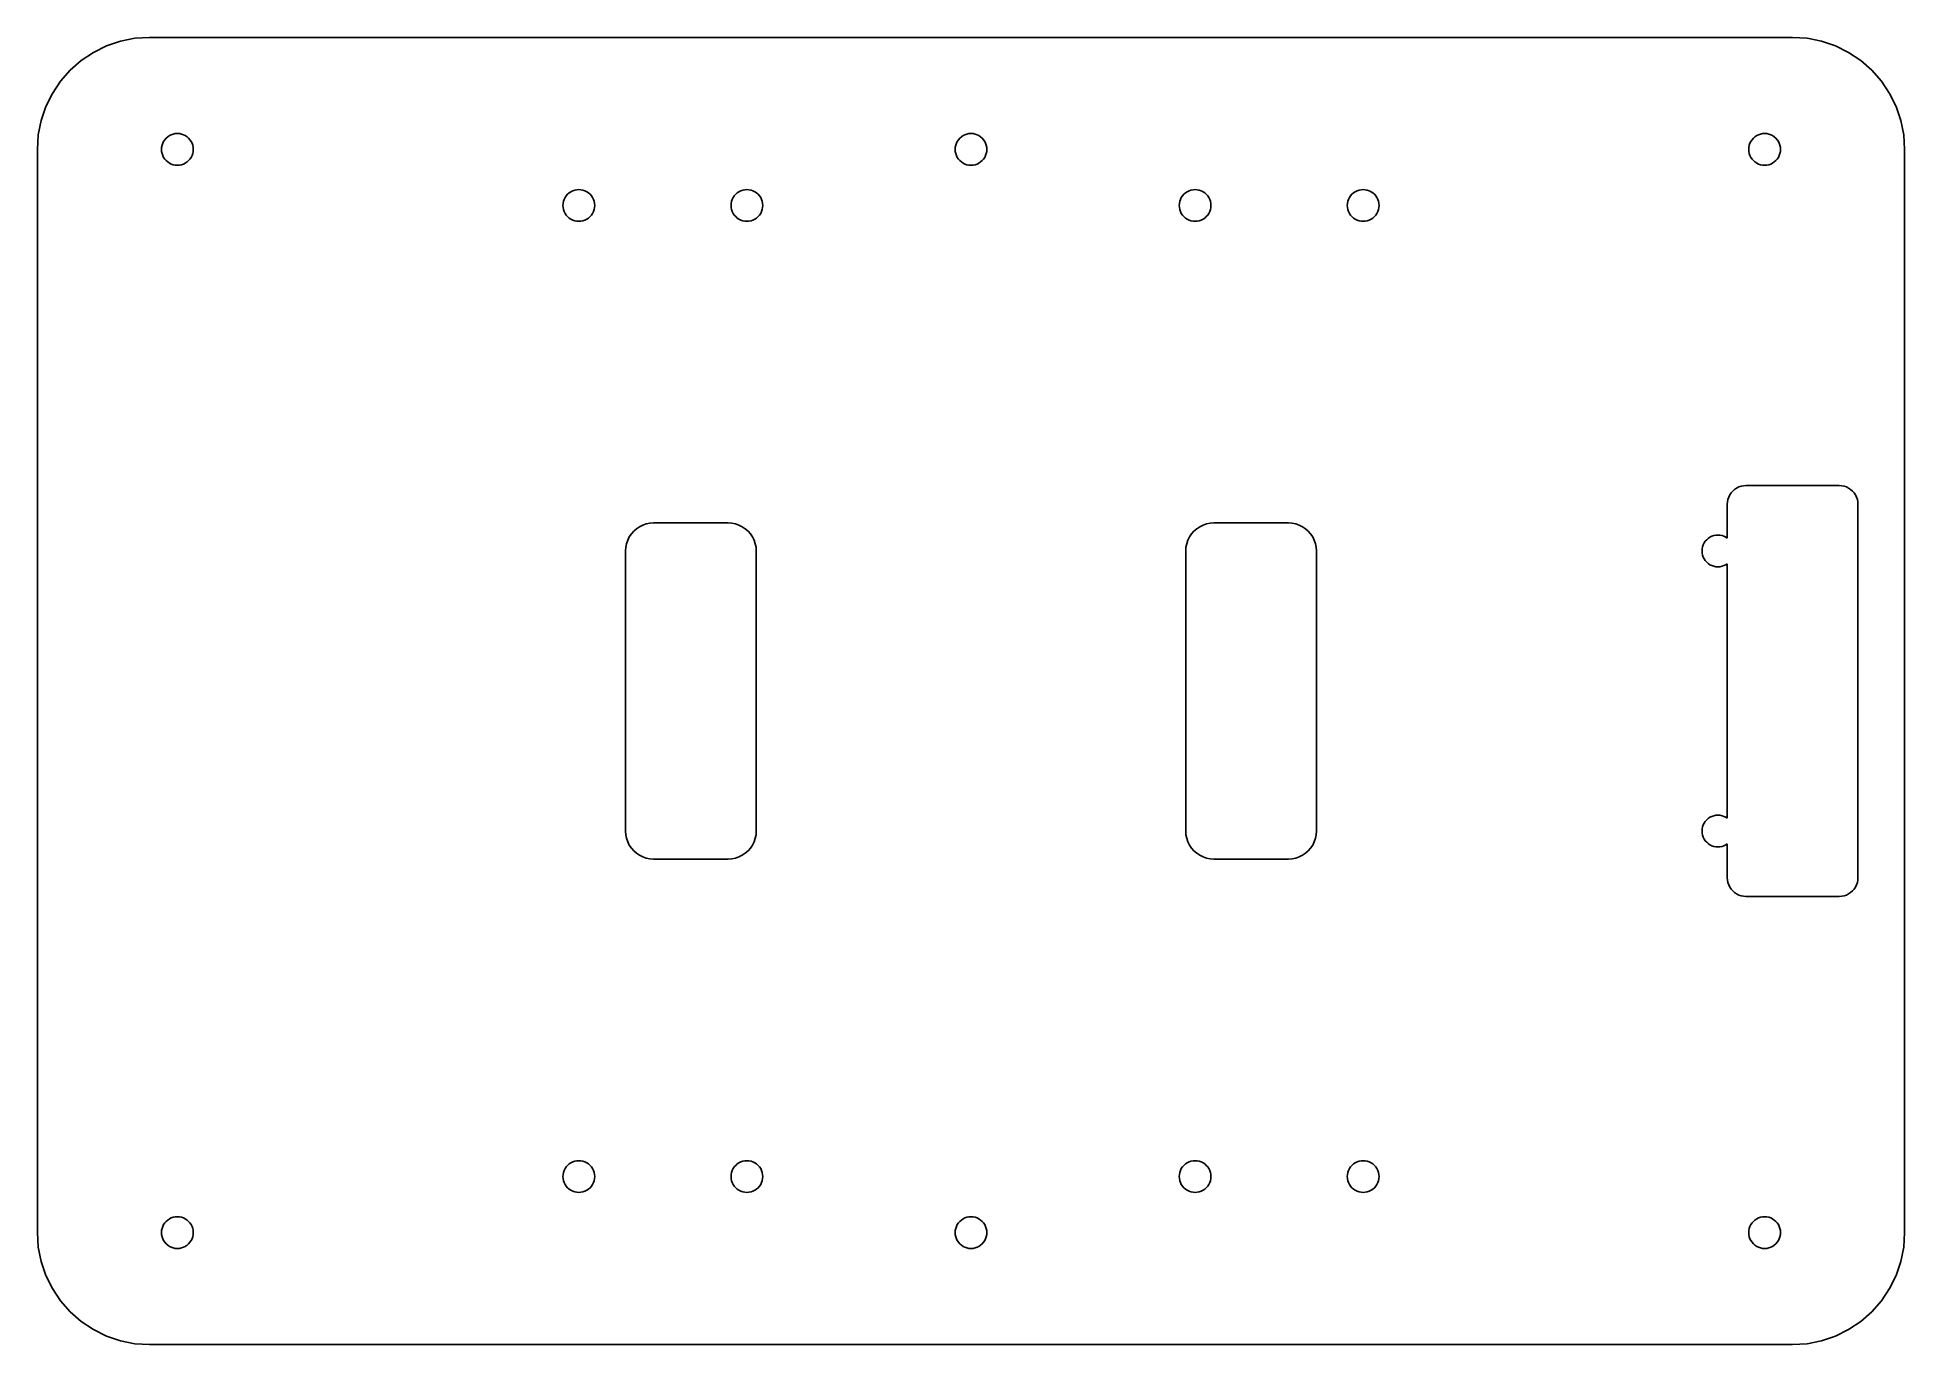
# Model space of a CAD drawing. Header units: metres. Extents: x -100 to 100, y -70 to 70.
import ezdxf

# ---------------------------------------------------------------- set-up
doc = ezdxf.new("R2010")
doc.units = ezdxf.units.M

msp = doc.modelspace()

# ---------------------------------------------------------------- linework, layer by layer
for p, q in [((-88, 70), (-89.5663, 69.8973)), ((88, 70), (-88, 70)), ((89.5663, 69.8973), (88, 70)), ((-94, 68.3923), (-95.3051, 67.5202)), ((-92.5922, 69.0865), (-94, 68.3923)), ((-91.1058, 69.5911), (-92.5922, 69.0865)), ((-89.5663, 69.8973), (-91.1058, 69.5911)), ((91.1058, 69.5911), (89.5663, 69.8973)), ((92.5922, 69.0865), (91.1058, 69.5911)), ((94, 68.3923), (92.5922, 69.0865)), ((95.3051, 67.5202), (94, 68.3923)), ((-96.4853, 66.4853), (-97.5202, 65.3051)), ((-95.3051, 67.5202), (-96.4853, 66.4853)), ((96.4853, 66.4853), (95.3051, 67.5202)), ((97.5202, 65.3051), (96.4853, 66.4853)), ((-98.3923, 64), (-99.0865, 62.5922)), ((-97.5202, 65.3051), (-98.3923, 64)), ((98.3923, 64), (97.5202, 65.3051)), ((99.0865, 62.5922), (98.3923, 64)), ((-99.0865, 62.5922), (-99.5911, 61.1058)), ((99.5911, 61.1058), (99.0865, 62.5922)), ((-99.5911, 61.1058), (-99.8973, 59.5663)), ((99.8973, 59.5663), (99.5911, 61.1058)), ((-99.8973, 59.5663), (-100, 58)), ((-100, 58), (-100, -58)), ((-86.7, 58), (-86.6855, 58.2219)), ((-86.6855, 57.7781), (-86.7, 58)), ((-86.6855, 58.2219), (-86.6421, 58.44)), ((-86.6421, 58.44), (-86.5706, 58.6506)), ((-86.5706, 58.6506), (-86.4722, 58.85)), ((-86.4722, 58.85), (-86.3487, 59.0349)), ((-86.3487, 59.0349), (-86.2021, 59.2021)), ((-86.2021, 59.2021), (-86.0349, 59.3487)), ((-86.0349, 59.3487), (-85.85, 59.4722)), ((-85.85, 59.4722), (-85.6506, 59.5706)), ((-85.6506, 59.5706), (-85.44, 59.6421)), ((-85.44, 59.6421), (-85.2219, 59.6855)), ((-85.2219, 59.6855), (-85, 59.7)), ((-85, 59.7), (-84.7781, 59.6855)), ((-84.7781, 59.6855), (-84.56, 59.6421)), ((-84.56, 59.6421), (-84.3494, 59.5706)), ((-84.3494, 59.5706), (-84.15, 59.4722)), ((-84.15, 59.4722), (-83.9651, 59.3487)), ((-83.9651, 59.3487), (-83.7979, 59.2021)), ((-83.7979, 59.2021), (-83.6513, 59.0349)), ((-83.6513, 59.0349), (-83.5278, 58.85)), ((-83.5278, 58.85), (-83.4294, 58.6506)), ((-83.4294, 58.6506), (-83.3579, 58.44)), ((-83.3579, 58.44), (-83.3145, 58.2219)), ((-83.3145, 58.2219), (-83.3, 58)), ((-83.3, 58), (-83.3145, 57.7781)), ((-1.7, 58), (-1.68546, 58.2219)), ((-1.68546, 57.7781), (-1.7, 58)), ((-1.68546, 58.2219), (-1.64206, 58.44)), ((-1.64206, 58.44), (-1.57059, 58.6506)), ((-1.57059, 58.6506), (-1.47223, 58.85)), ((-1.47223, 58.85), (-1.34869, 59.0349)), ((-1.34869, 59.0349), (-1.20207, 59.2021)), ((-1.20207, 59.2021), (-1.03488, 59.3487)), ((-1.03488, 59.3487), (-0.84999, 59.4722)), ((-0.84999, 59.4722), (-0.65056, 59.5706)), ((-0.65056, 59.5706), (-0.43999, 59.6421)), ((-0.43999, 59.6421), (-0.22189, 59.6855)), ((-0.22189, 59.6855), (0, 59.7)), ((0, 59.7), (0.22189, 59.6855)), ((0.22189, 59.6855), (0.43999, 59.6421)), ((0.43999, 59.6421), (0.65056, 59.5706)), ((0.65056, 59.5706), (0.84999, 59.4722)), ((0.84999, 59.4722), (1.03488, 59.3487)), ((1.03488, 59.3487), (1.20207, 59.2021)), ((1.20207, 59.2021), (1.34869, 59.0349)), ((1.34869, 59.0349), (1.47223, 58.85)), ((1.47223, 58.85), (1.57059, 58.6506)), ((1.57059, 58.6506), (1.64206, 58.44)), ((1.64206, 58.44), (1.68546, 58.2219)), ((1.68546, 58.2219), (1.7, 58)), ((1.7, 58), (1.68546, 57.7781)), ((83.3, 58), (83.3145, 58.2219)), ((83.3145, 57.7781), (83.3, 58)), ((83.3145, 58.2219), (83.3579, 58.44)), ((83.3579, 58.44), (83.4294, 58.6506)), ((83.4294, 58.6506), (83.5278, 58.85)), ((83.5278, 58.85), (83.6513, 59.0349)), ((83.6513, 59.0349), (83.7979, 59.2021)), ((83.7979, 59.2021), (83.9651, 59.3487)), ((83.9651, 59.3487), (84.15, 59.4722)), ((84.15, 59.4722), (84.3494, 59.5706)), ((84.3494, 59.5706), (84.56, 59.6421)), ((84.56, 59.6421), (84.7781, 59.6855)), ((84.7781, 59.6855), (85, 59.7)), ((85, 59.7), (85.2219, 59.6855)), ((85.2219, 59.6855), (85.44, 59.6421)), ((85.44, 59.6421), (85.6506, 59.5706)), ((85.6506, 59.5706), (85.85, 59.4722)), ((85.85, 59.4722), (86.0349, 59.3487)), ((86.0349, 59.3487), (86.2021, 59.2021)), ((86.2021, 59.2021), (86.3487, 59.0349)), ((86.3487, 59.0349), (86.4722, 58.85)), ((86.4722, 58.85), (86.5706, 58.6506)), ((86.5706, 58.6506), (86.6421, 58.44)), ((86.6421, 58.44), (86.6855, 58.2219)), ((86.6855, 58.2219), (86.7, 58)), ((86.7, 58), (86.6855, 57.7781)), ((100, 58), (99.8973, 59.5663)), ((100, -58), (100, 58)), ((-86.6421, 57.56), (-86.6855, 57.7781)), ((-86.5706, 57.3494), (-86.6421, 57.56)), ((-86.4722, 57.15), (-86.5706, 57.3494)), ((-86.3487, 56.9651), (-86.4722, 57.15)), ((-86.2021, 56.7979), (-86.3487, 56.9651)), ((-86.0349, 56.6513), (-86.2021, 56.7979)), ((-85.85, 56.5278), (-86.0349, 56.6513)), ((-85.6506, 56.4294), (-85.85, 56.5278)), ((-85.44, 56.3579), (-85.6506, 56.4294)), ((-85.2219, 56.3145), (-85.44, 56.3579)), ((-85, 56.3), (-85.2219, 56.3145)), ((-84.7781, 56.3145), (-85, 56.3)), ((-84.56, 56.3579), (-84.7781, 56.3145)), ((-84.3494, 56.4294), (-84.56, 56.3579)), ((-84.15, 56.5278), (-84.3494, 56.4294)), ((-83.9651, 56.6513), (-84.15, 56.5278)), ((-83.7979, 56.7979), (-83.9651, 56.6513)), ((-83.6513, 56.9651), (-83.7979, 56.7979)), ((-83.5278, 57.15), (-83.6513, 56.9651)), ((-83.4294, 57.3494), (-83.5278, 57.15)), ((-83.3579, 57.56), (-83.4294, 57.3494)), ((-83.3145, 57.7781), (-83.3579, 57.56)), ((-1.64206, 57.56), (-1.68546, 57.7781)), ((-1.57059, 57.3494), (-1.64206, 57.56)), ((-1.47223, 57.15), (-1.57059, 57.3494)), ((-1.34869, 56.9651), (-1.47223, 57.15)), ((-1.20207, 56.7979), (-1.34869, 56.9651)), ((-1.03488, 56.6513), (-1.20207, 56.7979)), ((-0.84999, 56.5278), (-1.03488, 56.6513)), ((-0.65056, 56.4294), (-0.84999, 56.5278)), ((-0.43999, 56.3579), (-0.65056, 56.4294)), ((-0.22189, 56.3145), (-0.43999, 56.3579)), ((0, 56.3), (-0.22189, 56.3145)), ((0.22189, 56.3145), (0, 56.3)), ((0.43999, 56.3579), (0.22189, 56.3145)), ((0.65056, 56.4294), (0.43999, 56.3579)), ((0.84999, 56.5278), (0.65056, 56.4294)), ((1.03488, 56.6513), (0.84999, 56.5278)), ((1.20207, 56.7979), (1.03488, 56.6513)), ((1.34869, 56.9651), (1.20207, 56.7979)), ((1.47223, 57.15), (1.34869, 56.9651)), ((1.57059, 57.3494), (1.47223, 57.15)), ((1.64206, 57.56), (1.57059, 57.3494)), ((1.68546, 57.7781), (1.64206, 57.56)), ((83.3579, 57.56), (83.3145, 57.7781)), ((83.4294, 57.3494), (83.3579, 57.56)), ((83.5278, 57.15), (83.4294, 57.3494)), ((83.6513, 56.9651), (83.5278, 57.15)), ((83.7979, 56.7979), (83.6513, 56.9651)), ((83.9651, 56.6513), (83.7979, 56.7979)), ((84.15, 56.5278), (83.9651, 56.6513)), ((84.3494, 56.4294), (84.15, 56.5278)), ((84.56, 56.3579), (84.3494, 56.4294)), ((84.7781, 56.3145), (84.56, 56.3579)), ((85, 56.3), (84.7781, 56.3145)), ((85.2219, 56.3145), (85, 56.3)), ((85.44, 56.3579), (85.2219, 56.3145)), ((85.6506, 56.4294), (85.44, 56.3579)), ((85.85, 56.5278), (85.6506, 56.4294)), ((86.0349, 56.6513), (85.85, 56.5278)), ((86.2021, 56.7979), (86.0349, 56.6513)), ((86.3487, 56.9651), (86.2021, 56.7979)), ((86.4722, 57.15), (86.3487, 56.9651)), ((86.5706, 57.3494), (86.4722, 57.15)), ((86.6421, 57.56), (86.5706, 57.3494)), ((86.6855, 57.7781), (86.6421, 57.56)), ((-43.7, 52), (-43.6855, 52.2219)), ((-43.6855, 51.7781), (-43.7, 52)), ((-43.6855, 52.2219), (-43.6421, 52.44)), ((-43.6421, 52.44), (-43.5706, 52.6506)), ((-43.5706, 52.6506), (-43.4722, 52.85)), ((-43.4722, 52.85), (-43.3487, 53.0349)), ((-43.3487, 53.0349), (-43.2021, 53.2021)), ((-43.2021, 53.2021), (-43.0349, 53.3487)), ((-43.0349, 53.3487), (-42.85, 53.4722)), ((-42.85, 53.4722), (-42.6506, 53.5706)), ((-42.6506, 53.5706), (-42.44, 53.6421)), ((-42.44, 53.6421), (-42.2219, 53.6855)), ((-42.2219, 53.6855), (-42, 53.7)), ((-42, 53.7), (-41.7781, 53.6855)), ((-41.7781, 53.6855), (-41.56, 53.6421)), ((-41.56, 53.6421), (-41.3494, 53.5706)), ((-41.3494, 53.5706), (-41.15, 53.4722)), ((-41.15, 53.4722), (-40.9651, 53.3487)), ((-40.9651, 53.3487), (-40.7979, 53.2021)), ((-40.7979, 53.2021), (-40.6513, 53.0349)), ((-40.6513, 53.0349), (-40.5278, 52.85)), ((-40.5278, 52.85), (-40.4294, 52.6506)), ((-40.4294, 52.6506), (-40.3579, 52.44)), ((-40.3579, 52.44), (-40.3145, 52.2219)), ((-40.3145, 52.2219), (-40.3, 52)), ((-40.3, 52), (-40.3145, 51.7781)), ((-25.7, 52), (-25.6855, 52.2219)), ((-25.6855, 51.7781), (-25.7, 52)), ((-25.6855, 52.2219), (-25.6421, 52.44)), ((-25.6421, 52.44), (-25.5706, 52.6506)), ((-25.5706, 52.6506), (-25.4722, 52.85)), ((-25.4722, 52.85), (-25.3487, 53.0349)), ((-25.3487, 53.0349), (-25.2021, 53.2021)), ((-25.2021, 53.2021), (-25.0349, 53.3487)), ((-25.0349, 53.3487), (-24.85, 53.4722)), ((-24.85, 53.4722), (-24.6506, 53.5706)), ((-24.6506, 53.5706), (-24.44, 53.6421)), ((-24.44, 53.6421), (-24.2219, 53.6855)), ((-24.2219, 53.6855), (-24, 53.7)), ((-24, 53.7), (-23.7781, 53.6855)), ((-23.7781, 53.6855), (-23.56, 53.6421)), ((-23.56, 53.6421), (-23.3494, 53.5706)), ((-23.3494, 53.5706), (-23.15, 53.4722)), ((-23.15, 53.4722), (-22.9651, 53.3487)), ((-22.9651, 53.3487), (-22.7979, 53.2021)), ((-22.7979, 53.2021), (-22.6513, 53.0349)), ((-22.6513, 53.0349), (-22.5278, 52.85)), ((-22.5278, 52.85), (-22.4294, 52.6506)), ((-22.4294, 52.6506), (-22.3579, 52.44)), ((-22.3579, 52.44), (-22.3145, 52.2219)), ((-22.3145, 52.2219), (-22.3, 52)), ((-22.3, 52), (-22.3145, 51.7781)), ((22.3, 52), (22.3145, 52.2219)), ((22.3145, 51.7781), (22.3, 52)), ((22.3145, 52.2219), (22.3579, 52.44)), ((22.3579, 52.44), (22.4294, 52.6506)), ((22.4294, 52.6506), (22.5278, 52.85)), ((22.5278, 52.85), (22.6513, 53.0349)), ((22.6513, 53.0349), (22.7979, 53.2021)), ((22.7979, 53.2021), (22.9651, 53.3487)), ((22.9651, 53.3487), (23.15, 53.4722)), ((23.15, 53.4722), (23.3494, 53.5706)), ((23.3494, 53.5706), (23.56, 53.6421)), ((23.56, 53.6421), (23.7781, 53.6855)), ((23.7781, 53.6855), (24, 53.7)), ((24, 53.7), (24.2219, 53.6855)), ((24.2219, 53.6855), (24.44, 53.6421)), ((24.44, 53.6421), (24.6506, 53.5706)), ((24.6506, 53.5706), (24.85, 53.4722)), ((24.85, 53.4722), (25.0349, 53.3487)), ((25.0349, 53.3487), (25.2021, 53.2021)), ((25.2021, 53.2021), (25.3487, 53.0349)), ((25.3487, 53.0349), (25.4722, 52.85)), ((25.4722, 52.85), (25.5706, 52.6506)), ((25.5706, 52.6506), (25.6421, 52.44)), ((25.6421, 52.44), (25.6855, 52.2219)), ((25.6855, 52.2219), (25.7, 52)), ((25.7, 52), (25.6855, 51.7781)), ((40.3, 52), (40.3145, 52.2219)), ((40.3145, 51.7781), (40.3, 52)), ((40.3145, 52.2219), (40.3579, 52.44)), ((40.3579, 52.44), (40.4294, 52.6506)), ((40.4294, 52.6506), (40.5278, 52.85)), ((40.5278, 52.85), (40.6513, 53.0349)), ((40.6513, 53.0349), (40.7979, 53.2021)), ((40.7979, 53.2021), (40.9651, 53.3487)), ((40.9651, 53.3487), (41.15, 53.4722)), ((41.15, 53.4722), (41.3494, 53.5706)), ((41.3494, 53.5706), (41.56, 53.6421)), ((41.56, 53.6421), (41.7781, 53.6855)), ((41.7781, 53.6855), (42, 53.7)), ((42, 53.7), (42.2219, 53.6855)), ((42.2219, 53.6855), (42.44, 53.6421)), ((42.44, 53.6421), (42.6506, 53.5706)), ((42.6506, 53.5706), (42.85, 53.4722)), ((42.85, 53.4722), (43.0349, 53.3487)), ((43.0349, 53.3487), (43.2021, 53.2021)), ((43.2021, 53.2021), (43.3487, 53.0349)), ((43.3487, 53.0349), (43.4722, 52.85)), ((43.4722, 52.85), (43.5706, 52.6506)), ((43.5706, 52.6506), (43.6421, 52.44)), ((43.6421, 52.44), (43.6855, 52.2219)), ((43.6855, 52.2219), (43.7, 52)), ((43.7, 52), (43.6855, 51.7781)), ((-43.6421, 51.56), (-43.6855, 51.7781)), ((-43.5706, 51.3494), (-43.6421, 51.56)), ((-43.4722, 51.15), (-43.5706, 51.3494)), ((-43.3487, 50.9651), (-43.4722, 51.15)), ((-43.2021, 50.7979), (-43.3487, 50.9651)), ((-43.0349, 50.6513), (-43.2021, 50.7979)), ((-42.85, 50.5278), (-43.0349, 50.6513)), ((-42.6506, 50.4294), (-42.85, 50.5278)), ((-42.44, 50.3579), (-42.6506, 50.4294)), ((-42.2219, 50.3145), (-42.44, 50.3579)), ((-42, 50.3), (-42.2219, 50.3145)), ((-41.7781, 50.3145), (-42, 50.3)), ((-41.56, 50.3579), (-41.7781, 50.3145)), ((-41.3494, 50.4294), (-41.56, 50.3579)), ((-41.15, 50.5278), (-41.3494, 50.4294)), ((-40.9651, 50.6513), (-41.15, 50.5278)), ((-40.7979, 50.7979), (-40.9651, 50.6513)), ((-40.6513, 50.9651), (-40.7979, 50.7979)), ((-40.5278, 51.15), (-40.6513, 50.9651)), ((-40.4294, 51.3494), (-40.5278, 51.15)), ((-40.3579, 51.56), (-40.4294, 51.3494)), ((-40.3145, 51.7781), (-40.3579, 51.56)), ((-25.6421, 51.56), (-25.6855, 51.7781)), ((-25.5706, 51.3494), (-25.6421, 51.56)), ((-25.4722, 51.15), (-25.5706, 51.3494)), ((-25.3487, 50.9651), (-25.4722, 51.15)), ((-25.2021, 50.7979), (-25.3487, 50.9651)), ((-25.0349, 50.6513), (-25.2021, 50.7979)), ((-24.85, 50.5278), (-25.0349, 50.6513)), ((-24.6506, 50.4294), (-24.85, 50.5278)), ((-24.44, 50.3579), (-24.6506, 50.4294)), ((-24.2219, 50.3145), (-24.44, 50.3579)), ((-24, 50.3), (-24.2219, 50.3145)), ((-23.7781, 50.3145), (-24, 50.3)), ((-23.56, 50.3579), (-23.7781, 50.3145)), ((-23.3494, 50.4294), (-23.56, 50.3579)), ((-23.15, 50.5278), (-23.3494, 50.4294)), ((-22.9651, 50.6513), (-23.15, 50.5278)), ((-22.7979, 50.7979), (-22.9651, 50.6513)), ((-22.6513, 50.9651), (-22.7979, 50.7979)), ((-22.5278, 51.15), (-22.6513, 50.9651)), ((-22.4294, 51.3494), (-22.5278, 51.15)), ((-22.3579, 51.56), (-22.4294, 51.3494)), ((-22.3145, 51.7781), (-22.3579, 51.56)), ((22.3579, 51.56), (22.3145, 51.7781)), ((22.4294, 51.3494), (22.3579, 51.56)), ((22.5278, 51.15), (22.4294, 51.3494)), ((22.6513, 50.9651), (22.5278, 51.15)), ((22.7979, 50.7979), (22.6513, 50.9651)), ((22.9651, 50.6513), (22.7979, 50.7979)), ((23.15, 50.5278), (22.9651, 50.6513)), ((23.3494, 50.4294), (23.15, 50.5278)), ((23.56, 50.3579), (23.3494, 50.4294)), ((23.7781, 50.3145), (23.56, 50.3579)), ((24, 50.3), (23.7781, 50.3145)), ((24.2219, 50.3145), (24, 50.3)), ((24.44, 50.3579), (24.2219, 50.3145)), ((24.6506, 50.4294), (24.44, 50.3579)), ((24.85, 50.5278), (24.6506, 50.4294)), ((25.0349, 50.6513), (24.85, 50.5278)), ((25.2021, 50.7979), (25.0349, 50.6513)), ((25.3487, 50.9651), (25.2021, 50.7979)), ((25.4722, 51.15), (25.3487, 50.9651)), ((25.5706, 51.3494), (25.4722, 51.15)), ((25.6421, 51.56), (25.5706, 51.3494)), ((25.6855, 51.7781), (25.6421, 51.56)), ((40.3579, 51.56), (40.3145, 51.7781)), ((40.4294, 51.3494), (40.3579, 51.56)), ((40.5278, 51.15), (40.4294, 51.3494)), ((40.6513, 50.9651), (40.5278, 51.15)), ((40.7979, 50.7979), (40.6513, 50.9651)), ((40.9651, 50.6513), (40.7979, 50.7979)), ((41.15, 50.5278), (40.9651, 50.6513)), ((41.3494, 50.4294), (41.15, 50.5278)), ((41.56, 50.3579), (41.3494, 50.4294)), ((41.7781, 50.3145), (41.56, 50.3579)), ((42, 50.3), (41.7781, 50.3145)), ((42.2219, 50.3145), (42, 50.3)), ((42.44, 50.3579), (42.2219, 50.3145)), ((42.6506, 50.4294), (42.44, 50.3579)), ((42.85, 50.5278), (42.6506, 50.4294)), ((43.0349, 50.6513), (42.85, 50.5278)), ((43.2021, 50.7979), (43.0349, 50.6513)), ((43.3487, 50.9651), (43.2021, 50.7979)), ((43.4722, 51.15), (43.3487, 50.9651)), ((43.5706, 51.3494), (43.4722, 51.15)), ((43.6421, 51.56), (43.5706, 51.3494)), ((43.6855, 51.7781), (43.6421, 51.56)), ((82.739, 21.9829), (83, 22)), ((83, 22), (93, 22)), ((93, 22), (93.261, 21.9829)), ((81, 20), (81.0171, 20.261)), ((81, 16.372), (81, 20)), ((81.0171, 20.261), (81.0681, 20.5176)), ((81.0681, 20.5176), (81.1522, 20.7654)), ((81.1522, 20.7654), (81.2679, 21)), ((81.2679, 21), (81.4133, 21.2175)), ((81.4133, 21.2175), (81.5858, 21.4142)), ((81.5858, 21.4142), (81.7825, 21.5867)), ((81.7825, 21.5867), (82, 21.7321)), ((82, 21.7321), (82.2346, 21.8478)), ((82.2346, 21.8478), (82.4824, 21.9319)), ((82.4824, 21.9319), (82.739, 21.9829)), ((93.261, 21.9829), (93.5176, 21.9319)), ((93.5176, 21.9319), (93.7654, 21.8478)), ((93.7654, 21.8478), (94, 21.7321)), ((94, 21.7321), (94.2175, 21.5867)), ((94.2175, 21.5867), (94.4142, 21.4142)), ((94.4142, 21.4142), (94.5867, 21.2175)), ((94.5867, 21.2175), (94.7321, 21)), ((94.7321, 21), (94.8478, 20.7654)), ((94.8478, 20.7654), (94.9319, 20.5176)), ((94.9319, 20.5176), (94.9829, 20.261)), ((94.9829, 20.261), (95, 20)), ((95, 20), (95, -20)), ((-34.3916, 17.9743), (-34, 18)), ((-34, 18), (-26, 18)), ((-26, 18), (-25.6084, 17.9743)), ((25.6084, 17.9743), (26, 18)), ((26, 18), (34, 18)), ((34, 18), (34.3916, 17.9743)), ((-36.8978, 15.7765), (-36.7716, 16.1481)), ((-36.7716, 16.1481), (-36.5981, 16.5)), ((-36.5981, 16.5), (-36.3801, 16.8263)), ((-36.3801, 16.8263), (-36.1213, 17.1213)), ((-36.1213, 17.1213), (-35.8263, 17.3801)), ((-35.8263, 17.3801), (-35.5, 17.5981)), ((-35.5, 17.5981), (-35.1481, 17.7716)), ((-35.1481, 17.7716), (-34.7765, 17.8978)), ((-34.7765, 17.8978), (-34.3916, 17.9743)), ((-25.6084, 17.9743), (-25.2235, 17.8978)), ((-25.2235, 17.8978), (-24.8519, 17.7716)), ((-24.8519, 17.7716), (-24.5, 17.5981)), ((-24.5, 17.5981), (-24.1737, 17.3801)), ((-24.1737, 17.3801), (-23.8787, 17.1213)), ((-23.8787, 17.1213), (-23.6199, 16.8263)), ((-23.6199, 16.8263), (-23.4019, 16.5)), ((-23.4019, 16.5), (-23.2284, 16.1481)), ((-23.2284, 16.1481), (-23.1022, 15.7765)), ((23.1022, 15.7765), (23.2284, 16.1481)), ((23.2284, 16.1481), (23.4019, 16.5)), ((23.4019, 16.5), (23.6199, 16.8263)), ((23.6199, 16.8263), (23.8787, 17.1213)), ((23.8787, 17.1213), (24.1737, 17.3801)), ((24.1737, 17.3801), (24.5, 17.5981)), ((24.5, 17.5981), (24.8519, 17.7716)), ((24.8519, 17.7716), (25.2235, 17.8978)), ((25.2235, 17.8978), (25.6084, 17.9743)), ((34.3916, 17.9743), (34.7765, 17.8978)), ((34.7765, 17.8978), (35.1481, 17.7716)), ((35.1481, 17.7716), (35.5, 17.5981)), ((35.5, 17.5981), (35.8263, 17.3801)), ((35.8263, 17.3801), (36.1213, 17.1213)), ((36.1213, 17.1213), (36.3801, 16.8263)), ((36.3801, 16.8263), (36.5981, 16.5)), ((36.5981, 16.5), (36.7716, 16.1481)), ((36.7716, 16.1481), (36.8978, 15.7765)), ((78.5278, 15.85), (78.6513, 16.0349)), ((78.6513, 16.0349), (78.7979, 16.2021)), ((78.7979, 16.2021), (78.9651, 16.3487)), ((78.9651, 16.3487), (79.15, 16.4722)), ((79.15, 16.4722), (79.3494, 16.5706)), ((79.3494, 16.5706), (79.56, 16.6421)), ((79.56, 16.6421), (79.7781, 16.6855)), ((79.7781, 16.6855), (80, 16.7)), ((80, 16.7), (80.2219, 16.6855)), ((80.2219, 16.6855), (80.44, 16.6421)), ((80.44, 16.6421), (80.6506, 16.5706)), ((80.6506, 16.5706), (80.85, 16.4722)), ((80.85, 16.4722), (81, 16.372)), ((-37, 15), (-36.9743, 15.3916)), ((-37, -15), (-37, 15)), ((-36.9743, 15.3916), (-36.8978, 15.7765)), ((-23.1022, 15.7765), (-23.0257, 15.3916)), ((-23.0257, 15.3916), (-23, 15)), ((-23, 15), (-23, -15)), ((23, 15), (23.0257, 15.3916)), ((23, -15), (23, 15)), ((23.0257, 15.3916), (23.1022, 15.7765)), ((36.8978, 15.7765), (36.9743, 15.3916)), ((36.9743, 15.3916), (37, 15)), ((37, 15), (37, -15)), ((78.3, 15), (78.3145, 15.2219)), ((78.3145, 14.7781), (78.3, 15)), ((78.3145, 15.2219), (78.3579, 15.44)), ((78.3579, 14.56), (78.3145, 14.7781)), ((78.3579, 15.44), (78.4294, 15.6506)), ((78.4294, 14.3494), (78.3579, 14.56)), ((78.4294, 15.6506), (78.5278, 15.85)), ((78.5278, 14.15), (78.4294, 14.3494)), ((78.6513, 13.9651), (78.5278, 14.15)), ((78.7979, 13.7979), (78.6513, 13.9651)), ((78.9651, 13.6513), (78.7979, 13.7979)), ((79.15, 13.5278), (78.9651, 13.6513)), ((79.3494, 13.4294), (79.15, 13.5278)), ((79.56, 13.3579), (79.3494, 13.4294)), ((79.7781, 13.3145), (79.56, 13.3579)), ((80, 13.3), (79.7781, 13.3145)), ((80.2219, 13.3145), (80, 13.3)), ((80.44, 13.3579), (80.2219, 13.3145)), ((80.6506, 13.4294), (80.44, 13.3579)), ((80.85, 13.5278), (80.6506, 13.4294)), ((81, 13.628), (80.85, 13.5278)), ((81, -13.628), (81, 13.628)), ((78.5278, -14.15), (78.6513, -13.9651)), ((78.6513, -13.9651), (78.7979, -13.7979)), ((78.7979, -13.7979), (78.9651, -13.6513)), ((78.9651, -13.6513), (79.15, -13.5278)), ((79.15, -13.5278), (79.3494, -13.4294)), ((79.3494, -13.4294), (79.56, -13.3579)), ((79.56, -13.3579), (79.7781, -13.3145)), ((79.7781, -13.3145), (80, -13.3)), ((80, -13.3), (80.2219, -13.3145)), ((80.2219, -13.3145), (80.44, -13.3579)), ((80.44, -13.3579), (80.6506, -13.4294)), ((80.6506, -13.4294), (80.85, -13.5278)), ((80.85, -13.5278), (81, -13.628)), ((-36.9743, -15.3916), (-37, -15)), ((-36.8978, -15.7765), (-36.9743, -15.3916)), ((-36.7716, -16.1481), (-36.8978, -15.7765)), ((-23.1022, -15.7765), (-23.2284, -16.1481)), ((-23.0257, -15.3916), (-23.1022, -15.7765)), ((-23, -15), (-23.0257, -15.3916)), ((23.0257, -15.3916), (23, -15)), ((23.1022, -15.7765), (23.0257, -15.3916)), ((23.2284, -16.1481), (23.1022, -15.7765)), ((36.8978, -15.7765), (36.7716, -16.1481)), ((36.9743, -15.3916), (36.8978, -15.7765)), ((37, -15), (36.9743, -15.3916)), ((78.3, -15), (78.3145, -14.7781)), ((78.3145, -15.2219), (78.3, -15)), ((78.3145, -14.7781), (78.3579, -14.56)), ((78.3579, -15.44), (78.3145, -15.2219)), ((78.3579, -14.56), (78.4294, -14.3494)), ((78.4294, -15.6506), (78.3579, -15.44)), ((78.4294, -14.3494), (78.5278, -14.15)), ((78.5278, -15.85), (78.4294, -15.6506)), ((78.6513, -16.0349), (78.5278, -15.85)), ((-36.5981, -16.5), (-36.7716, -16.1481)), ((-36.3801, -16.8263), (-36.5981, -16.5)), ((-36.1213, -17.1213), (-36.3801, -16.8263)), ((-35.8263, -17.3801), (-36.1213, -17.1213)), ((-35.5, -17.5981), (-35.8263, -17.3801)), ((-35.1481, -17.7716), (-35.5, -17.5981)), ((-34.7765, -17.8978), (-35.1481, -17.7716)), ((-34.3916, -17.9743), (-34.7765, -17.8978)), ((-34, -18), (-34.3916, -17.9743)), ((-26, -18), (-34, -18)), ((-25.6084, -17.9743), (-26, -18)), ((-25.2235, -17.8978), (-25.6084, -17.9743)), ((-24.8519, -17.7716), (-25.2235, -17.8978)), ((-24.5, -17.5981), (-24.8519, -17.7716)), ((-24.1737, -17.3801), (-24.5, -17.5981)), ((-23.8787, -17.1213), (-24.1737, -17.3801)), ((-23.6199, -16.8263), (-23.8787, -17.1213)), ((-23.4019, -16.5), (-23.6199, -16.8263)), ((-23.2284, -16.1481), (-23.4019, -16.5)), ((23.4019, -16.5), (23.2284, -16.1481)), ((23.6199, -16.8263), (23.4019, -16.5)), ((23.8787, -17.1213), (23.6199, -16.8263)), ((24.1737, -17.3801), (23.8787, -17.1213)), ((24.5, -17.5981), (24.1737, -17.3801)), ((24.8519, -17.7716), (24.5, -17.5981)), ((25.2235, -17.8978), (24.8519, -17.7716)), ((25.6084, -17.9743), (25.2235, -17.8978)), ((26, -18), (25.6084, -17.9743)), ((34, -18), (26, -18)), ((34.3916, -17.9743), (34, -18)), ((34.7765, -17.8978), (34.3916, -17.9743)), ((35.1481, -17.7716), (34.7765, -17.8978)), ((35.5, -17.5981), (35.1481, -17.7716)), ((35.8263, -17.3801), (35.5, -17.5981)), ((36.1213, -17.1213), (35.8263, -17.3801)), ((36.3801, -16.8263), (36.1213, -17.1213)), ((36.5981, -16.5), (36.3801, -16.8263)), ((36.7716, -16.1481), (36.5981, -16.5)), ((78.7979, -16.2021), (78.6513, -16.0349)), ((78.9651, -16.3487), (78.7979, -16.2021)), ((79.15, -16.4722), (78.9651, -16.3487)), ((79.3494, -16.5706), (79.15, -16.4722)), ((79.56, -16.6421), (79.3494, -16.5706)), ((79.7781, -16.6855), (79.56, -16.6421)), ((80, -16.7), (79.7781, -16.6855)), ((80.2219, -16.6855), (80, -16.7)), ((80.44, -16.6421), (80.2219, -16.6855)), ((80.6506, -16.5706), (80.44, -16.6421)), ((80.85, -16.4722), (80.6506, -16.5706)), ((81, -16.372), (80.85, -16.4722)), ((81, -20), (81, -16.372)), ((81.0171, -20.261), (81, -20)), ((95, -20), (94.9829, -20.261)), ((81.0681, -20.5176), (81.0171, -20.261)), ((81.1522, -20.7654), (81.0681, -20.5176)), ((81.2679, -21), (81.1522, -20.7654)), ((81.4133, -21.2175), (81.2679, -21)), ((81.5858, -21.4142), (81.4133, -21.2175)), ((81.7825, -21.5867), (81.5858, -21.4142)), ((82, -21.7321), (81.7825, -21.5867)), ((82.2346, -21.8478), (82, -21.7321)), ((82.4824, -21.9319), (82.2346, -21.8478)), ((82.739, -21.9829), (82.4824, -21.9319)), ((83, -22), (82.739, -21.9829)), ((93, -22), (83, -22)), ((93.261, -21.9829), (93, -22)), ((93.5176, -21.9319), (93.261, -21.9829)), ((93.7654, -21.8478), (93.5176, -21.9319)), ((94, -21.7321), (93.7654, -21.8478)), ((94.2175, -21.5867), (94, -21.7321)), ((94.4142, -21.4142), (94.2175, -21.5867)), ((94.5867, -21.2175), (94.4142, -21.4142)), ((94.7321, -21), (94.5867, -21.2175)), ((94.8478, -20.7654), (94.7321, -21)), ((94.9319, -20.5176), (94.8478, -20.7654)), ((94.9829, -20.261), (94.9319, -20.5176)), ((-43.7, -52), (-43.6855, -51.7781)), ((-43.6855, -52.2219), (-43.7, -52)), ((-43.6855, -51.7781), (-43.6421, -51.56)), ((-43.6421, -51.56), (-43.5706, -51.3494)), ((-43.5706, -51.3494), (-43.4722, -51.15)), ((-43.4722, -51.15), (-43.3487, -50.9651)), ((-43.3487, -50.9651), (-43.2021, -50.7979)), ((-43.2021, -50.7979), (-43.0349, -50.6513)), ((-43.0349, -50.6513), (-42.85, -50.5278)), ((-42.85, -50.5278), (-42.6506, -50.4294)), ((-42.6506, -50.4294), (-42.44, -50.3579)), ((-42.44, -50.3579), (-42.2219, -50.3145)), ((-42.2219, -50.3145), (-42, -50.3)), ((-42, -50.3), (-41.7781, -50.3145)), ((-41.7781, -50.3145), (-41.56, -50.3579)), ((-41.56, -50.3579), (-41.3494, -50.4294)), ((-41.3494, -50.4294), (-41.15, -50.5278)), ((-41.15, -50.5278), (-40.9651, -50.6513)), ((-40.9651, -50.6513), (-40.7979, -50.7979)), ((-40.7979, -50.7979), (-40.6513, -50.9651)), ((-40.6513, -50.9651), (-40.5278, -51.15)), ((-40.5278, -51.15), (-40.4294, -51.3494)), ((-40.4294, -51.3494), (-40.3579, -51.56)), ((-40.3579, -51.56), (-40.3145, -51.7781)), ((-40.3145, -51.7781), (-40.3, -52)), ((-40.3, -52), (-40.3145, -52.2219)), ((-25.7, -52), (-25.6855, -51.7781)), ((-25.6855, -52.2219), (-25.7, -52)), ((-25.6855, -51.7781), (-25.6421, -51.56)), ((-25.6421, -51.56), (-25.5706, -51.3494)), ((-25.5706, -51.3494), (-25.4722, -51.15)), ((-25.4722, -51.15), (-25.3487, -50.9651)), ((-25.3487, -50.9651), (-25.2021, -50.7979)), ((-25.2021, -50.7979), (-25.0349, -50.6513)), ((-25.0349, -50.6513), (-24.85, -50.5278)), ((-24.85, -50.5278), (-24.6506, -50.4294)), ((-24.6506, -50.4294), (-24.44, -50.3579)), ((-24.44, -50.3579), (-24.2219, -50.3145)), ((-24.2219, -50.3145), (-24, -50.3)), ((-24, -50.3), (-23.7781, -50.3145)), ((-23.7781, -50.3145), (-23.56, -50.3579)), ((-23.56, -50.3579), (-23.3494, -50.4294)), ((-23.3494, -50.4294), (-23.15, -50.5278)), ((-23.15, -50.5278), (-22.9651, -50.6513)), ((-22.9651, -50.6513), (-22.7979, -50.7979)), ((-22.7979, -50.7979), (-22.6513, -50.9651)), ((-22.6513, -50.9651), (-22.5278, -51.15)), ((-22.5278, -51.15), (-22.4294, -51.3494)), ((-22.4294, -51.3494), (-22.3579, -51.56)), ((-22.3579, -51.56), (-22.3145, -51.7781)), ((-22.3145, -51.7781), (-22.3, -52)), ((-22.3, -52), (-22.3145, -52.2219)), ((22.3, -52), (22.3145, -51.7781)), ((22.3145, -52.2219), (22.3, -52)), ((22.3145, -51.7781), (22.3579, -51.56)), ((22.3579, -51.56), (22.4294, -51.3494)), ((22.4294, -51.3494), (22.5278, -51.15)), ((22.5278, -51.15), (22.6513, -50.9651)), ((22.6513, -50.9651), (22.7979, -50.7979)), ((22.7979, -50.7979), (22.9651, -50.6513)), ((22.9651, -50.6513), (23.15, -50.5278)), ((23.15, -50.5278), (23.3494, -50.4294)), ((23.3494, -50.4294), (23.56, -50.3579)), ((23.56, -50.3579), (23.7781, -50.3145)), ((23.7781, -50.3145), (24, -50.3)), ((24, -50.3), (24.2219, -50.3145)), ((24.2219, -50.3145), (24.44, -50.3579)), ((24.44, -50.3579), (24.6506, -50.4294)), ((24.6506, -50.4294), (24.85, -50.5278)), ((24.85, -50.5278), (25.0349, -50.6513)), ((25.0349, -50.6513), (25.2021, -50.7979)), ((25.2021, -50.7979), (25.3487, -50.9651)), ((25.3487, -50.9651), (25.4722, -51.15)), ((25.4722, -51.15), (25.5706, -51.3494)), ((25.5706, -51.3494), (25.6421, -51.56)), ((25.6421, -51.56), (25.6855, -51.7781)), ((25.6855, -51.7781), (25.7, -52)), ((25.7, -52), (25.6855, -52.2219)), ((40.3, -52), (40.3145, -51.7781)), ((40.3145, -52.2219), (40.3, -52)), ((40.3145, -51.7781), (40.3579, -51.56)), ((40.3579, -51.56), (40.4294, -51.3494)), ((40.4294, -51.3494), (40.5278, -51.15)), ((40.5278, -51.15), (40.6513, -50.9651)), ((40.6513, -50.9651), (40.7979, -50.7979)), ((40.7979, -50.7979), (40.9651, -50.6513)), ((40.9651, -50.6513), (41.15, -50.5278)), ((41.15, -50.5278), (41.3494, -50.4294)), ((41.3494, -50.4294), (41.56, -50.3579)), ((41.56, -50.3579), (41.7781, -50.3145)), ((41.7781, -50.3145), (42, -50.3)), ((42, -50.3), (42.2219, -50.3145)), ((42.2219, -50.3145), (42.44, -50.3579)), ((42.44, -50.3579), (42.6506, -50.4294)), ((42.6506, -50.4294), (42.85, -50.5278)), ((42.85, -50.5278), (43.0349, -50.6513)), ((43.0349, -50.6513), (43.2021, -50.7979)), ((43.2021, -50.7979), (43.3487, -50.9651)), ((43.3487, -50.9651), (43.4722, -51.15)), ((43.4722, -51.15), (43.5706, -51.3494)), ((43.5706, -51.3494), (43.6421, -51.56)), ((43.6421, -51.56), (43.6855, -51.7781)), ((43.6855, -51.7781), (43.7, -52)), ((43.7, -52), (43.6855, -52.2219)), ((-43.6421, -52.44), (-43.6855, -52.2219)), ((-43.5706, -52.6506), (-43.6421, -52.44)), ((-43.4722, -52.85), (-43.5706, -52.6506)), ((-43.3487, -53.0349), (-43.4722, -52.85)), ((-43.2021, -53.2021), (-43.3487, -53.0349)), ((-43.0349, -53.3487), (-43.2021, -53.2021)), ((-42.85, -53.4722), (-43.0349, -53.3487)), ((-42.6506, -53.5706), (-42.85, -53.4722)), ((-42.44, -53.6421), (-42.6506, -53.5706)), ((-42.2219, -53.6855), (-42.44, -53.6421)), ((-42, -53.7), (-42.2219, -53.6855)), ((-41.7781, -53.6855), (-42, -53.7)), ((-41.56, -53.6421), (-41.7781, -53.6855)), ((-41.3494, -53.5706), (-41.56, -53.6421)), ((-41.15, -53.4722), (-41.3494, -53.5706)), ((-40.9651, -53.3487), (-41.15, -53.4722)), ((-40.7979, -53.2021), (-40.9651, -53.3487)), ((-40.6513, -53.0349), (-40.7979, -53.2021)), ((-40.5278, -52.85), (-40.6513, -53.0349)), ((-40.4294, -52.6506), (-40.5278, -52.85)), ((-40.3579, -52.44), (-40.4294, -52.6506)), ((-40.3145, -52.2219), (-40.3579, -52.44)), ((-25.6421, -52.44), (-25.6855, -52.2219)), ((-25.5706, -52.6506), (-25.6421, -52.44)), ((-25.4722, -52.85), (-25.5706, -52.6506)), ((-25.3487, -53.0349), (-25.4722, -52.85)), ((-25.2021, -53.2021), (-25.3487, -53.0349)), ((-25.0349, -53.3487), (-25.2021, -53.2021)), ((-24.85, -53.4722), (-25.0349, -53.3487)), ((-24.6506, -53.5706), (-24.85, -53.4722)), ((-24.44, -53.6421), (-24.6506, -53.5706)), ((-24.2219, -53.6855), (-24.44, -53.6421)), ((-24, -53.7), (-24.2219, -53.6855)), ((-23.7781, -53.6855), (-24, -53.7)), ((-23.56, -53.6421), (-23.7781, -53.6855)), ((-23.3494, -53.5706), (-23.56, -53.6421)), ((-23.15, -53.4722), (-23.3494, -53.5706)), ((-22.9651, -53.3487), (-23.15, -53.4722)), ((-22.7979, -53.2021), (-22.9651, -53.3487)), ((-22.6513, -53.0349), (-22.7979, -53.2021)), ((-22.5278, -52.85), (-22.6513, -53.0349)), ((-22.4294, -52.6506), (-22.5278, -52.85)), ((-22.3579, -52.44), (-22.4294, -52.6506)), ((-22.3145, -52.2219), (-22.3579, -52.44)), ((22.3579, -52.44), (22.3145, -52.2219)), ((22.4294, -52.6506), (22.3579, -52.44)), ((22.5278, -52.85), (22.4294, -52.6506)), ((22.6513, -53.0349), (22.5278, -52.85)), ((22.7979, -53.2021), (22.6513, -53.0349)), ((22.9651, -53.3487), (22.7979, -53.2021)), ((23.15, -53.4722), (22.9651, -53.3487)), ((23.3494, -53.5706), (23.15, -53.4722)), ((23.56, -53.6421), (23.3494, -53.5706)), ((23.7781, -53.6855), (23.56, -53.6421)), ((24, -53.7), (23.7781, -53.6855)), ((24.2219, -53.6855), (24, -53.7)), ((24.44, -53.6421), (24.2219, -53.6855)), ((24.6506, -53.5706), (24.44, -53.6421)), ((24.85, -53.4722), (24.6506, -53.5706)), ((25.0349, -53.3487), (24.85, -53.4722)), ((25.2021, -53.2021), (25.0349, -53.3487)), ((25.3487, -53.0349), (25.2021, -53.2021)), ((25.4722, -52.85), (25.3487, -53.0349)), ((25.5706, -52.6506), (25.4722, -52.85)), ((25.6421, -52.44), (25.5706, -52.6506)), ((25.6855, -52.2219), (25.6421, -52.44)), ((40.3579, -52.44), (40.3145, -52.2219)), ((40.4294, -52.6506), (40.3579, -52.44)), ((40.5278, -52.85), (40.4294, -52.6506)), ((40.6513, -53.0349), (40.5278, -52.85)), ((40.7979, -53.2021), (40.6513, -53.0349)), ((40.9651, -53.3487), (40.7979, -53.2021)), ((41.15, -53.4722), (40.9651, -53.3487)), ((41.3494, -53.5706), (41.15, -53.4722)), ((41.56, -53.6421), (41.3494, -53.5706)), ((41.7781, -53.6855), (41.56, -53.6421)), ((42, -53.7), (41.7781, -53.6855)), ((42.2219, -53.6855), (42, -53.7)), ((42.44, -53.6421), (42.2219, -53.6855)), ((42.6506, -53.5706), (42.44, -53.6421)), ((42.85, -53.4722), (42.6506, -53.5706)), ((43.0349, -53.3487), (42.85, -53.4722)), ((43.2021, -53.2021), (43.0349, -53.3487)), ((43.3487, -53.0349), (43.2021, -53.2021)), ((43.4722, -52.85), (43.3487, -53.0349)), ((43.5706, -52.6506), (43.4722, -52.85)), ((43.6421, -52.44), (43.5706, -52.6506)), ((43.6855, -52.2219), (43.6421, -52.44)), ((-100, -58), (-99.8973, -59.5663)), ((-86.7, -58), (-86.6855, -57.7781)), ((-86.6855, -58.2219), (-86.7, -58)), ((-86.6855, -57.7781), (-86.6421, -57.56)), ((-86.6421, -57.56), (-86.5706, -57.3494)), ((-86.5706, -57.3494), (-86.4722, -57.15)), ((-86.4722, -57.15), (-86.3487, -56.9651)), ((-86.3487, -56.9651), (-86.2021, -56.7979)), ((-86.2021, -56.7979), (-86.0349, -56.6513)), ((-86.0349, -56.6513), (-85.85, -56.5278)), ((-85.85, -56.5278), (-85.6506, -56.4294)), ((-85.6506, -56.4294), (-85.44, -56.3579)), ((-85.44, -56.3579), (-85.2219, -56.3145)), ((-85.2219, -56.3145), (-85, -56.3)), ((-85, -56.3), (-84.7781, -56.3145)), ((-84.7781, -56.3145), (-84.56, -56.3579)), ((-84.56, -56.3579), (-84.3494, -56.4294)), ((-84.3494, -56.4294), (-84.15, -56.5278)), ((-84.15, -56.5278), (-83.9651, -56.6513)), ((-83.9651, -56.6513), (-83.7979, -56.7979)), ((-83.7979, -56.7979), (-83.6513, -56.9651)), ((-83.6513, -56.9651), (-83.5278, -57.15)), ((-83.5278, -57.15), (-83.4294, -57.3494)), ((-83.4294, -57.3494), (-83.3579, -57.56)), ((-83.3579, -57.56), (-83.3145, -57.7781)), ((-83.3145, -57.7781), (-83.3, -58)), ((-83.3, -58), (-83.3145, -58.2219)), ((-1.7, -58), (-1.68546, -57.7781)), ((-1.68546, -58.2219), (-1.7, -58)), ((-1.68546, -57.7781), (-1.64206, -57.56)), ((-1.64206, -57.56), (-1.57059, -57.3494)), ((-1.57059, -57.3494), (-1.47223, -57.15)), ((-1.47223, -57.15), (-1.34869, -56.9651)), ((-1.34869, -56.9651), (-1.20207, -56.7979)), ((-1.20207, -56.7979), (-1.03488, -56.6513)), ((-1.03488, -56.6513), (-0.84999, -56.5278)), ((-0.84999, -56.5278), (-0.65056, -56.4294)), ((-0.65056, -56.4294), (-0.43999, -56.3579)), ((-0.43999, -56.3579), (-0.22189, -56.3145)), ((-0.22189, -56.3145), (0, -56.3)), ((0, -56.3), (0.22189, -56.3145)), ((0.22189, -56.3145), (0.43999, -56.3579)), ((0.43999, -56.3579), (0.65056, -56.4294)), ((0.65056, -56.4294), (0.84999, -56.5278)), ((0.84999, -56.5278), (1.03488, -56.6513)), ((1.03488, -56.6513), (1.20207, -56.7979)), ((1.20207, -56.7979), (1.34869, -56.9651)), ((1.34869, -56.9651), (1.47223, -57.15)), ((1.47223, -57.15), (1.57059, -57.3494)), ((1.57059, -57.3494), (1.64206, -57.56)), ((1.64206, -57.56), (1.68546, -57.7781)), ((1.68546, -57.7781), (1.7, -58)), ((1.7, -58), (1.68546, -58.2219)), ((83.3, -58), (83.3145, -57.7781)), ((83.3145, -58.2219), (83.3, -58)), ((83.3145, -57.7781), (83.3579, -57.56)), ((83.3579, -57.56), (83.4294, -57.3494)), ((83.4294, -57.3494), (83.5278, -57.15)), ((83.5278, -57.15), (83.6513, -56.9651)), ((83.6513, -56.9651), (83.7979, -56.7979)), ((83.7979, -56.7979), (83.9651, -56.6513)), ((83.9651, -56.6513), (84.15, -56.5278)), ((84.15, -56.5278), (84.3494, -56.4294)), ((84.3494, -56.4294), (84.56, -56.3579)), ((84.56, -56.3579), (84.7781, -56.3145)), ((84.7781, -56.3145), (85, -56.3)), ((85, -56.3), (85.2219, -56.3145)), ((85.2219, -56.3145), (85.44, -56.3579)), ((85.44, -56.3579), (85.6506, -56.4294)), ((85.6506, -56.4294), (85.85, -56.5278)), ((85.85, -56.5278), (86.0349, -56.6513)), ((86.0349, -56.6513), (86.2021, -56.7979)), ((86.2021, -56.7979), (86.3487, -56.9651)), ((86.3487, -56.9651), (86.4722, -57.15)), ((86.4722, -57.15), (86.5706, -57.3494)), ((86.5706, -57.3494), (86.6421, -57.56)), ((86.6421, -57.56), (86.6855, -57.7781)), ((86.6855, -57.7781), (86.7, -58)), ((86.7, -58), (86.6855, -58.2219)), ((99.8973, -59.5663), (100, -58)), ((-99.8973, -59.5663), (-99.5911, -61.1058)), ((-86.6421, -58.44), (-86.6855, -58.2219)), ((-86.5706, -58.6506), (-86.6421, -58.44)), ((-86.4722, -58.85), (-86.5706, -58.6506)), ((-86.3487, -59.0349), (-86.4722, -58.85)), ((-86.2021, -59.2021), (-86.3487, -59.0349)), ((-86.0349, -59.3487), (-86.2021, -59.2021)), ((-85.85, -59.4722), (-86.0349, -59.3487)), ((-85.6506, -59.5706), (-85.85, -59.4722)), ((-85.44, -59.6421), (-85.6506, -59.5706)), ((-85.2219, -59.6855), (-85.44, -59.6421)), ((-85, -59.7), (-85.2219, -59.6855)), ((-84.7781, -59.6855), (-85, -59.7)), ((-84.56, -59.6421), (-84.7781, -59.6855)), ((-84.3494, -59.5706), (-84.56, -59.6421)), ((-84.15, -59.4722), (-84.3494, -59.5706)), ((-83.9651, -59.3487), (-84.15, -59.4722)), ((-83.7979, -59.2021), (-83.9651, -59.3487)), ((-83.6513, -59.0349), (-83.7979, -59.2021)), ((-83.5278, -58.85), (-83.6513, -59.0349)), ((-83.4294, -58.6506), (-83.5278, -58.85)), ((-83.3579, -58.44), (-83.4294, -58.6506)), ((-83.3145, -58.2219), (-83.3579, -58.44)), ((-1.64206, -58.44), (-1.68546, -58.2219)), ((-1.57059, -58.6506), (-1.64206, -58.44)), ((-1.47223, -58.85), (-1.57059, -58.6506)), ((-1.34869, -59.0349), (-1.47223, -58.85)), ((-1.20207, -59.2021), (-1.34869, -59.0349)), ((-1.03488, -59.3487), (-1.20207, -59.2021)), ((-0.84999, -59.4722), (-1.03488, -59.3487)), ((-0.65056, -59.5706), (-0.84999, -59.4722)), ((-0.43999, -59.6421), (-0.65056, -59.5706)), ((-0.22189, -59.6855), (-0.43999, -59.6421)), ((0, -59.7), (-0.22189, -59.6855)), ((0.22189, -59.6855), (0, -59.7)), ((0.43999, -59.6421), (0.22189, -59.6855)), ((0.65056, -59.5706), (0.43999, -59.6421)), ((0.84999, -59.4722), (0.65056, -59.5706)), ((1.03488, -59.3487), (0.84999, -59.4722)), ((1.20207, -59.2021), (1.03488, -59.3487)), ((1.34869, -59.0349), (1.20207, -59.2021)), ((1.47223, -58.85), (1.34869, -59.0349)), ((1.57059, -58.6506), (1.47223, -58.85)), ((1.64206, -58.44), (1.57059, -58.6506)), ((1.68546, -58.2219), (1.64206, -58.44)), ((83.3579, -58.44), (83.3145, -58.2219)), ((83.4294, -58.6506), (83.3579, -58.44)), ((83.5278, -58.85), (83.4294, -58.6506)), ((83.6513, -59.0349), (83.5278, -58.85)), ((83.7979, -59.2021), (83.6513, -59.0349)), ((83.9651, -59.3487), (83.7979, -59.2021)), ((84.15, -59.4722), (83.9651, -59.3487)), ((84.3494, -59.5706), (84.15, -59.4722)), ((84.56, -59.6421), (84.3494, -59.5706)), ((84.7781, -59.6855), (84.56, -59.6421)), ((85, -59.7), (84.7781, -59.6855)), ((85.2219, -59.6855), (85, -59.7)), ((85.44, -59.6421), (85.2219, -59.6855)), ((85.6506, -59.5706), (85.44, -59.6421)), ((85.85, -59.4722), (85.6506, -59.5706)), ((86.0349, -59.3487), (85.85, -59.4722)), ((86.2021, -59.2021), (86.0349, -59.3487)), ((86.3487, -59.0349), (86.2021, -59.2021)), ((86.4722, -58.85), (86.3487, -59.0349)), ((86.5706, -58.6506), (86.4722, -58.85)), ((86.6421, -58.44), (86.5706, -58.6506)), ((86.6855, -58.2219), (86.6421, -58.44)), ((99.5911, -61.1058), (99.8973, -59.5663)), ((-99.5911, -61.1058), (-99.0865, -62.5922)), ((99.0865, -62.5922), (99.5911, -61.1058)), ((-99.0865, -62.5922), (-98.3923, -64)), ((-98.3923, -64), (-97.5202, -65.3051)), ((97.5202, -65.3051), (98.3923, -64)), ((98.3923, -64), (99.0865, -62.5922)), ((-97.5202, -65.3051), (-96.4853, -66.4853)), ((96.4853, -66.4853), (97.5202, -65.3051)), ((-96.4853, -66.4853), (-95.3051, -67.5202)), ((-95.3051, -67.5202), (-94, -68.3923)), ((94, -68.3923), (95.3051, -67.5202)), ((95.3051, -67.5202), (96.4853, -66.4853)), ((-94, -68.3923), (-92.5922, -69.0865)), ((-92.5922, -69.0865), (-91.1058, -69.5911)), ((-91.1058, -69.5911), (-89.5663, -69.8973)), ((-89.5663, -69.8973), (-88, -70)), ((-88, -70), (88, -70)), ((88, -70), (89.5663, -69.8973)), ((89.5663, -69.8973), (91.1058, -69.5911)), ((91.1058, -69.5911), (92.5922, -69.0865)), ((92.5922, -69.0865), (94, -68.3923))]:
    msp.add_line(p, q)

doc.saveas('drawing.dxf')
